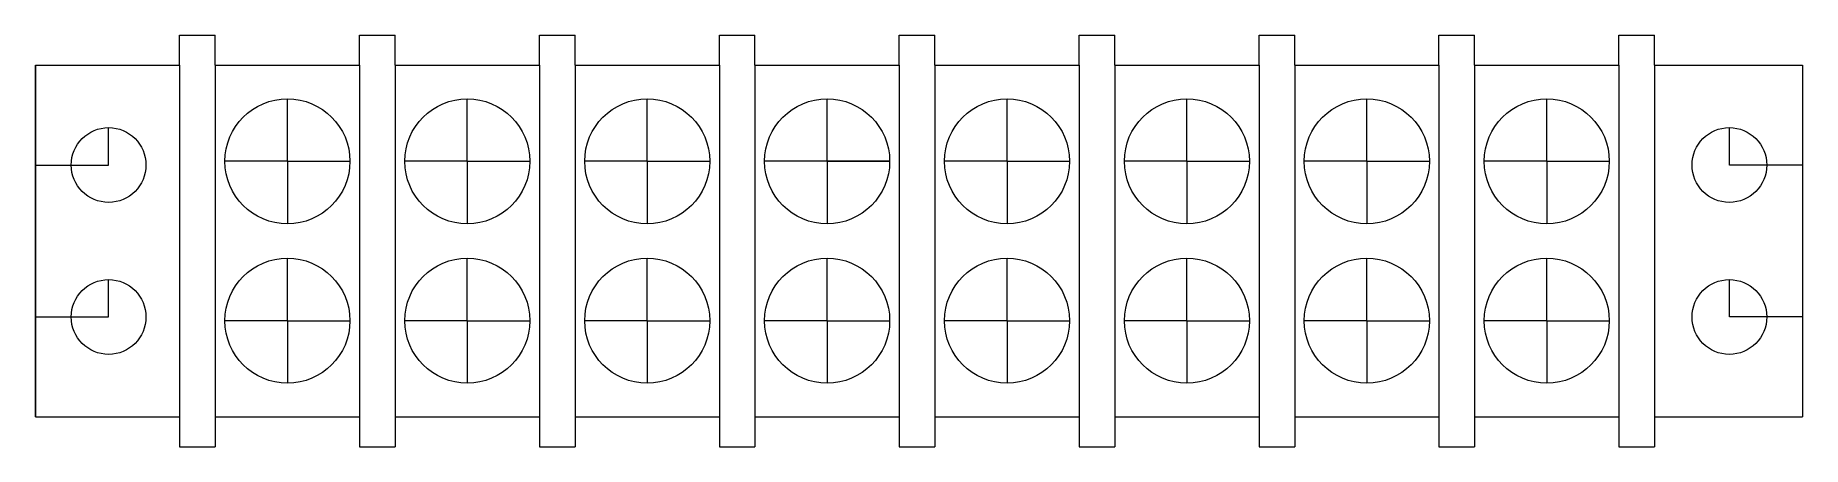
# Model space of a CAD drawing. Header units: inches. Extents: x 0 to 3.67, y -0.06 to 0.79.
import ezdxf

# ---------------------------------------------------------------- set-up
doc = ezdxf.new("R2010")
doc.units = ezdxf.units.IN
doc.layers.get('0').update_dxf_attribs({"linetype": 'CONTINUOUS', "lineweight": 0})

msp = doc.modelspace()

# ---------------------------------------------------------------- linework, layer by layer
for p, q in [((0.3, 0.7315), (0.3, 0.7935)), ((0.3, 0.7935), (0.374, 0.7935)), ((0.374, 0.7315), (0.374, 0.7935)), ((0.674, 0.7315), (0.674, 0.7935)), ((0.674, 0.7935), (0.748, 0.7935)), ((0.748, 0.7315), (0.748, 0.7935)), ((1.048, 0.7315), (1.048, 0.7935)), ((1.048, 0.7935), (1.122, 0.7935)), ((1.122, 0.7315), (1.122, 0.7935)), ((1.422, 0.7315), (1.422, 0.7935)), ((1.422, 0.7935), (1.496, 0.7935)), ((1.496, 0.7315), (1.496, 0.7935)), ((1.796, 0.7315), (1.796, 0.7935)), ((1.796, 0.7935), (1.87, 0.7935)), ((1.87, 0.7315), (1.87, 0.7935)), ((2.17, 0.7315), (2.17, 0.7935)), ((2.17, 0.7935), (2.244, 0.7935)), ((2.244, 0.7315), (2.244, 0.7935)), ((2.544, 0.7315), (2.544, 0.7935)), ((2.544, 0.7935), (2.618, 0.7935)), ((2.618, 0.7315), (2.618, 0.7935)), ((2.918, 0.7315), (2.918, 0.7935)), ((2.918, 0.7935), (2.992, 0.7935)), ((2.992, 0.7315), (2.992, 0.7935)), ((3.292, 0.7315), (3.292, 0.7935)), ((3.292, 0.7935), (3.366, 0.7935)), ((3.366, 0.7315), (3.366, 0.7935)), ((0, 0), (0, 0.7315)), ((0, 0.7315), (0, 0)), ((0, 0.7315), (0.3, 0.7315)), ((0.3, 0.7315), (0.3, 0)), ((0.374, 0.7315), (0.674, 0.7315)), ((0.374, 0.7315), (0.374, 0)), ((0.674, 0.7315), (0.674, 0)), ((0.748, 0.7315), (1.048, 0.7315)), ((0.748, 0.7315), (0.748, 0)), ((1.048, 0.7315), (1.048, 0)), ((1.122, 0.7315), (1.422, 0.7315)), ((1.122, 0.7315), (1.122, 0)), ((1.422, 0.7315), (1.422, 0)), ((1.496, 0.7315), (1.796, 0.7315)), ((1.496, 0.7315), (1.496, 0)), ((1.796, 0.7315), (1.796, 0)), ((1.87, 0.7315), (2.17, 0.7315)), ((1.87, 0.7315), (1.87, 0)), ((2.17, 0.7315), (2.17, 0)), ((2.244, 0.7315), (2.544, 0.7315)), ((2.244, 0.7315), (2.244, 0)), ((2.544, 0.7315), (2.544, 0)), ((2.618, 0.7315), (2.918, 0.7315)), ((2.618, 0.7315), (2.618, 0)), ((2.918, 0.7315), (2.918, 0)), ((2.992, 0.7315), (3.292, 0.7315)), ((2.992, 0.7315), (2.992, 0)), ((3.292, 0.7315), (3.292, 0)), ((3.366, 0.7315), (3.674, 0.7315)), ((3.366, 0.7315), (3.366, 0)), ((3.674, 0.7315), (3.674, 0)), ((0.524, 0.5315), (0.524, 0.6615)), ((0.898, 0.5315), (0.898, 0.6615)), ((1.272, 0.5315), (1.272, 0.6615)), ((1.646, 0.5315), (1.646, 0.6615)), ((2.02, 0.5315), (2.02, 0.6615)), ((2.394, 0.5315), (2.394, 0.6615)), ((2.768, 0.5315), (2.768, 0.6615)), ((3.142, 0.5315), (3.142, 0.6615)), ((0.15225, 0.52375), (0.15225, 0.6015)), ((3.52175, 0.52375), (3.52175, 0.6015)), ((0, 0.52375), (0.15225, 0.52375)), ((0.524, 0.5315), (0.394, 0.5315)), ((0.524, 0.5315), (0.654, 0.5315)), ((0.524, 0.5315), (0.524, 0.4015)), ((0.898, 0.5315), (0.768, 0.5315)), ((0.898, 0.5315), (1.028, 0.5315)), ((0.898, 0.5315), (0.898, 0.4015)), ((1.272, 0.5315), (1.142, 0.5315)), ((1.272, 0.5315), (1.402, 0.5315)), ((1.272, 0.5315), (1.272, 0.4015)), ((1.646, 0.5315), (1.516, 0.5315)), ((1.646, 0.5315), (1.776, 0.5315)), ((1.776, 0.5315), (1.646, 0.5315)), ((1.646, 0.5315), (1.646, 0.4015)), ((2.02, 0.5315), (1.89, 0.5315)), ((2.02, 0.5315), (2.15, 0.5315)), ((2.02, 0.5315), (2.02, 0.4015)), ((2.394, 0.5315), (2.264, 0.5315)), ((2.394, 0.5315), (2.524, 0.5315)), ((2.394, 0.5315), (2.394, 0.4015)), ((2.768, 0.5315), (2.638, 0.5315)), ((2.768, 0.5315), (2.898, 0.5315)), ((2.768, 0.5315), (2.768, 0.4015)), ((3.142, 0.5315), (3.012, 0.5315)), ((3.142, 0.5315), (3.272, 0.5315)), ((3.142, 0.5315), (3.142, 0.4015)), ((3.674, 0.52375), (3.52175, 0.52375)), ((0.524, 0.2), (0.524, 0.33)), ((0.898, 0.2), (0.898, 0.33)), ((1.272, 0.2), (1.272, 0.33)), ((1.646, 0.2), (1.646, 0.33)), ((2.02, 0.2), (2.02, 0.33)), ((2.394, 0.2), (2.394, 0.33)), ((2.768, 0.2), (2.768, 0.33)), ((3.142, 0.2), (3.142, 0.33)), ((0.15225, 0.20775), (0.15225, 0.2855)), ((3.52175, 0.20775), (3.52175, 0.2855)), ((0, 0.20775), (0.15225, 0.20775)), ((0.524, 0.2), (0.394, 0.2)), ((0.524, 0.2), (0.654, 0.2)), ((0.524, 0.2), (0.524, 0.07)), ((0.898, 0.2), (0.768, 0.2)), ((0.898, 0.2), (1.028, 0.2)), ((0.898, 0.2), (0.898, 0.07)), ((1.272, 0.2), (1.142, 0.2)), ((1.272, 0.2), (1.402, 0.2)), ((1.272, 0.2), (1.272, 0.07)), ((1.646, 0.2), (1.516, 0.2)), ((1.646, 0.2), (1.776, 0.2)), ((1.646, 0.2), (1.646, 0.07)), ((2.02, 0.2), (1.89, 0.2)), ((2.02, 0.2), (2.15, 0.2)), ((2.02, 0.2), (2.02, 0.07)), ((2.394, 0.2), (2.264, 0.2)), ((2.394, 0.2), (2.524, 0.2)), ((2.394, 0.2), (2.394, 0.07)), ((2.768, 0.2), (2.638, 0.2)), ((2.768, 0.2), (2.898, 0.2)), ((2.768, 0.2), (2.768, 0.07)), ((3.142, 0.2), (3.012, 0.2)), ((3.142, 0.2), (3.272, 0.2)), ((3.142, 0.2), (3.142, 0.07)), ((3.674, 0.20775), (3.52175, 0.20775)), ((0, 0), (0.3, 0)), ((0.3, 0), (0.3, -0.062)), ((0.374, 0), (0.374, -0.062)), ((0.374, 0), (0.674, 0)), ((0.674, 0), (0.674, -0.062)), ((0.748, 0), (0.748, -0.062)), ((0.748, 0), (1.048, 0)), ((1.048, 0), (1.048, -0.062)), ((1.122, 0), (1.122, -0.062)), ((1.122, 0), (1.422, 0)), ((1.422, 0), (1.422, -0.062)), ((1.496, 0), (1.496, -0.062)), ((1.496, 0), (1.796, 0)), ((1.796, 0), (1.796, -0.062)), ((1.87, 0), (1.87, -0.062)), ((1.87, 0), (2.17, 0)), ((2.17, 0), (2.17, -0.062)), ((2.244, 0), (2.244, -0.062)), ((2.244, 0), (2.544, 0)), ((2.544, 0), (2.544, -0.062)), ((2.618, 0), (2.618, -0.062)), ((2.618, 0), (2.918, 0)), ((2.918, 0), (2.918, -0.062)), ((2.992, 0), (2.992, -0.062)), ((2.992, 0), (3.292, 0)), ((3.292, 0), (3.292, -0.062)), ((3.366, 0), (3.366, -0.062)), ((3.366, 0), (3.674, 0)), ((0.3, -0.062), (0.374, -0.062)), ((0.674, -0.062), (0.748, -0.062)), ((1.048, -0.062), (1.122, -0.062)), ((1.422, -0.062), (1.496, -0.062)), ((1.796, -0.062), (1.87, -0.062)), ((2.17, -0.062), (2.244, -0.062)), ((2.544, -0.062), (2.618, -0.062)), ((2.918, -0.062), (2.992, -0.062)), ((3.292, -0.062), (3.366, -0.062))]:
    msp.add_line(p, q)
for centre, radius in [((0.524, 0.5315), 0.13), ((0.898, 0.5315), 0.13), ((1.272, 0.5315), 0.13), ((1.646, 0.5315), 0.13), ((2.02, 0.5315), 0.13), ((2.394, 0.5315), 0.13), ((2.768, 0.5315), 0.13), ((3.142, 0.5315), 0.13), ((0.15225, 0.52375), 0.07775), ((3.52175, 0.52375), 0.07775), ((0.524, 0.2), 0.13), ((0.898, 0.2), 0.13), ((1.272, 0.2), 0.13), ((1.646, 0.2), 0.13), ((2.02, 0.2), 0.13), ((2.394, 0.2), 0.13), ((2.768, 0.2), 0.13), ((3.142, 0.2), 0.13), ((0.15225, 0.20775), 0.07775), ((3.52175, 0.20775), 0.07775)]:
    msp.add_circle(centre, radius)

doc.saveas('drawing.dxf')
